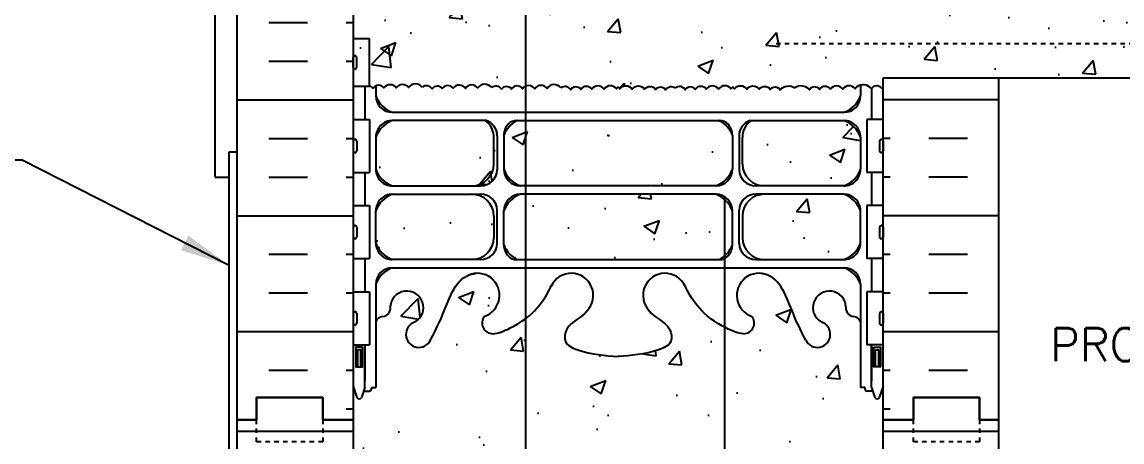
# Model space of a CAD drawing. Header units: inches. Extents: x 170.2 to 228.3, y 104.8 to 175.9.
# Drawn here: x 183.66 to 208.57, y 147.4 to 156.9 of the extents above; entities that cross this region are included whole.
import ezdxf
from ezdxf.enums import TextEntityAlignment as Align

# ---------------------------------------------------------------- set-up
doc = ezdxf.new("R2010")
doc.units = ezdxf.units.IN
doc.header["$LTSCALE"] = 0.5
doc.header["$MEASUREMENT"] = 0
doc.linetypes.add('DASHED2', pattern=[0.375, 0.25, -0.125])
doc.linetypes.add('HIDDEN2', pattern=[0.1875, 0.125, -0.0625])
for name, color, linetype in [('HATCH', 12, 'Continuous'), ('line25', 2, 'Continuous'), ('LINE3', 3, 'Continuous'), ('LINE50', 5, 'Continuous'), ('LINE9', 9, 'Continuous'), ('TEXT', 4, 'Continuous'), ('Web_Edge', 9, 'Continuous')]:
    doc.layers.add(name, color=color, linetype=linetype)
doc.styles.add('DIM', font='romans.shx', dxfattribs={"width": 0.7})
doc.styles.add('ROMANS', font='romans.shx', dxfattribs={"height": 0.75})
doc.dimstyles.new('ext_12', dxfattribs={"dimscale": 12, "dimtxt": 0.075, "dimasz": 0.09375, "dimexe": 0.09375, "dimexo": 0.0625, "dimgap": 0.0625, "dimtad": 1, "dimdec": 1, "dimzin": 2, "dimdsep": 46, "dimlunit": 4, "dimtxsty": 'DIM', "dimcen": 0.09, "dimdle": 0.09375, "dimclrt": 4, "dimadec": 0, "dimazin": 0, "dimtfac": 1, "dimtdec": 1, "dimtmove": 2, "dimatfit": 3, "dimfxl": 1, "dimfrac": 2, "dimtolj": 1, "dimtzin": 0, "dimarcsym": 0})
pattern_1 = [(49.99999999999999, (0, 0), (3.586300913003767, -0.3137606749129755), [0.375, -4.125]), (355, (0, 0), (-0.693756668065, 3.760960668500059), [0.3, -3.3]), (100.45144446, (0.298858405, -0.02614672), (2.89254423363556, 3.447199954843147), [0.3187009599999999, -3.505710559999999]), (46.18420000000001, (0, 1), (5.336206653357862, -0.8275964039653827), [0.5625, -6.1875]), (96.63563549, (0.444683725, 0.931033465), (4.673309728371142, 4.870593003872752), [0.47805171, -5.258568799999999]), (351.1841639899999, (0, 1), (4.673309725273866, 4.870593001349951), [0.45, -4.950000005]), (21, (0.5, 0.75), (2.984535260592308, -2.013094453326694), [0.375, -4.125]), (326.0000000000001, (0.5, 0.75), (1.216576659607909, 3.625750225234265), [0.3, -3.3]), (71.45144474, (0.74871127, 0.58224213), (4.201111883649856, 1.612655764031769), [0.31870095, -3.50571056]), (37.50000000000001, (0, 0), (0.06079927658645334, 1.664469269156557), [0, -3.26, 0, -3.35, 0, -3.3125]), (7.499999999999999, (0, 0), (1.315347687210743, 1.972058559411801), [0, -1.91, 0, -3.185, 0, -1.2625]), (327.5, (-1.115, 0), (2.669112180862045, -0.1127743586718988), [0, -1.25, 0, -3.9, 0, -5.175]), (317.5, (-1.615, 0), (2.915930846711931, 0.5005249116615886), [0, -1.625, 0, -2.59, 0, -3.675])]

msp = doc.modelspace()

# ---------------------------------------------------------------- hatches: boundary and pattern name
at = {"layer": 'HATCH'}
h = msp.add_hatch(dxfattribs=at)
h.set_pattern_fill('INSUL', color=256, scale=7, style=0)
h.set_pattern_definition([(0, (-2735.001316108651, -249.1087176681196), (0, 2.625), []), (0, (-2735.001316108651, -248.2337176681196), (0, 2.625), [0.875, -0.875]), (0, (-2735.001316108651, -247.3587176681196), (0, 2.625), [0.875, -0.875])])
h.paths.add_polyline_path([(188.5352656028339, 147.9007963945921), (188.9727656028339, 147.9007963945921), (188.9727656028339, 148.4007963945921), (190.4727656028339, 148.4007963945921), (190.4727656028339, 147.9007963945921), (191.1602656028339, 147.9007963945921), (191.1602656028339, 165.9007963945921), (190.4727656028339, 165.9007963945921), (190.4727656028339, 166.4007963945921), (188.9727656028339, 166.4007963945921), (188.9727656028339, 165.9007963945921), (188.5352656028339, 165.9007963945921)])
h = msp.add_hatch(dxfattribs=at)
h.set_pattern_fill('AR-CONC', color=256, scale=0.5)
h.set_pattern_definition(pattern_1)
h.paths.add_polyline_path([(191.4704034610577, 158.3665532352714, -0.3706303463293494), (191.6633645679653, 158.4095982024899, -0.3706303463293726), (191.856325674873, 158.3665532352714, -0.5205670500000085), (192.136063361188, 158.3647513569405, -0.5205670499999832), (192.4154842566593, 158.3732988002337, -0.5205670499999607), (192.7259521018087, 158.3827959650621, -0.4453429378610559), (192.9487682585511, 158.3435045557856, -0.5205670500000055), (193.1764445819821, 158.3504691403792, -0.520567049999995), (193.4248187342293, 158.3580668684527, -0.5205670499999956), (193.7045564205443, 158.3562649901218, -0.5205670500000137), (193.9839773160156, 158.364812433415, -0.5205670499999698), (194.294445161165, 158.3743095982434, -0.4453429378590632), (194.5172613179066, 158.3350181889662, -0.5205670500000007), (194.7449376413376, 158.3419827735598, -0.5205670499999984), (194.9933117935848, 158.3495805016333, -0.5205670499999997), (195.2730494798998, 158.3477786233024, -0.520567050000001), (195.5524703753711, 158.3563260665957, -0.5205670499999738), (195.8629382205204, 158.3658232314241, -0.4453429378590627), (196.085754377262, 158.3265318221468, -0.5205670499999995), (196.3134307006931, 158.3334964067405, -0.5205670500000004), (196.5618048529402, 158.3410941348139, -0.175549383242597), (196.6574140432307, 158.4073399823654, -0.1755493832425972), (196.7530232335213, 158.3410941348139, -0.5205670499999999), (197.0013973857684, 158.3334964067405, -0.5205670499999999), (197.2290737091995, 158.3265318221468, -0.4453429378590562), (197.451889865941, 158.3658232314241, -0.4453429378590674), (197.6747060226826, 158.3265318221468, -0.520567049999989), (197.9023823461137, 158.3334964067405, -0.5205670499999984), (198.1507564983608, 158.3410941348139, -0.175549383242612), (198.2463656886513, 158.4073399823654, -0.1755493832425819), (198.3419748789419, 158.3410941348139, -0.5205670499999984), (198.590349031189, 158.3334964067405, -0.5205670500000117), (198.8180253546201, 158.3265318221468, -0.4453429378590192), (199.0408415113616, 158.3658232314241, -0.4453429378590832), (199.2636576681032, 158.3265318221468, -0.5205670500000056), (199.4913339915342, 158.3334964067405, -0.5205670499999475), (199.7397081437814, 158.3410941348139, -0.1755493832426328), (199.8353173340719, 158.4073399823654, -0.1755493832425863), (199.9309265243625, 158.3410941348139, -0.5205670500000029), (200.1793006766096, 158.3334964067405, -0.5205670499999798), (200.4069770000407, 158.3265318221468, -0.4453429378590827), (200.6297931567822, 158.3658232314241, -0.4453429378590671), (200.8526093135238, 158.3265318221468, -0.5205670499999296), (201.0802856369548, 158.3334964067405, -0.5205670500000337), (201.328659789202, 158.3410941348139, -0.1755493832425942), (201.4242689794925, 158.4073399823654, -0.1755493832426096), (201.5198781697831, 158.3410941348139, -0.5205670500000122), (201.7682523220302, 158.3334964067405, -0.5205670499999325), (201.9959286454613, 158.3265318221468, -0.445342937859086), (202.2187448022028, 158.3658232314241, -0.4453429378590842), (202.4415609589444, 158.3265318221468, -0.5205670499999927), (202.6692372823754, 158.3334964067405, -0.5205670499999931), (202.9176114346226, 158.3410941348139, -0.3858602216317896), (203.1602656028331, 158.3912823318809), (214.8079032371719, 158.3912823318809), (214.8079032371718, 157.7575773709659), (213.8079032371718, 156.7575773709659), (215.8079032371718, 156.7575773709659), (214.8079032371718, 155.7575773709659), (214.8079032371718, 155.6412823318808), (203.1602656028339, 155.6412823318808), (203.1602656028339, 155.4401330573892, 0.08759841274213835), (203.1241211714452, 155.4017243104535, 0.5052827796740763), (202.900269222797, 155.4002963353685), (202.900269222797, 155.3903719185059, 0.3853855568078033), (202.5656108382084, 155.4340511351355, 0.07771387352648015), (202.5263086701021, 155.3906085030312, 0.5205670500000578), (202.2468877746308, 155.382061059738, 0.5205670499998866), (201.9671500883158, 155.3838629380689, 0.5205670500000841), (201.7187759360687, 155.3762652099954, 0.5205670499999523), (201.4910996126376, 155.3693006254018, 0.3787536852493071), (201.1602656028339, 155.408592034679, 0.3787536852492859), (200.8294315930303, 155.3693006254018, 0.5205670500000221), (200.6017552695992, 155.3762652099954, 0.5205670499999762), (200.3533811173521, 155.3838629380689, 0.5205670500000055), (200.0736434310371, 155.382061059738, 0.5205670499999941), (199.7942225355658, 155.3906085030312, 0.1047861602665608), (199.7156181993526, 155.3906085030312, 0.5205670500000084), (199.4361973038813, 155.382061059738, 0.5205670499999914), (199.1564596175663, 155.3838629380689, 0.5205670499999955), (198.9080854653192, 155.3762652099954, 0.5205670500000035), (198.6804091418881, 155.3693006254018, 0.445342937859075), (198.4575929851466, 155.408592034679, 0.4453429378590537), (198.234776828405, 155.3693006254018, 0.5205670500000111), (198.0071005049739, 155.3762652099954, 0.5205670499999965), (197.7587263527268, 155.3838629380689, 0.5205670499999935), (197.4789886664118, 155.382061059738, 0.5205670500000052), (197.1995677709405, 155.3906085030312, 0.1047861602665644), (197.1209634347274, 155.3906085030312, 0.5205670499999959), (196.8415425392561, 155.382061059738, 0.5205670500000019), (196.5618048529411, 155.3838629380689, 0.5205670499999988), (196.3134307006939, 155.3762652099954, 0.5205670499999977), (196.0857543772628, 155.3693006254018, 0.445342937859064), (195.8629382205213, 155.408592034679, 0.5205670499999756), (195.5524703753719, 155.3990948698506, 0.520567050000002), (195.2730494799006, 155.3905474265574, 0.5205670499999983), (194.9933117935856, 155.3923493048882, 0.5205670500000015), (194.7449376413385, 155.3847515768148, 0.5205670499999961), (194.5172613179074, 155.3777869922211, 0.4453429378590679), (194.2944451611658, 155.4170784014983, 0.5205670499999704), (193.9839773160165, 155.40758123667, 0.5205670500000069), (193.7045564205451, 155.3990337933767, 0.5205670499999986), (193.4248187342301, 155.4008356717076, 0.5205670500000015), (193.176444581983, 155.3932379436341, 0.5205670499999915), (192.948768258552, 155.3862733590404, 0.4453429378611247), (192.7259521018096, 155.4255647683171, 0.5205670499998694), (192.4154842566602, 155.4160676034887, 0.5205670499999931), (192.1360633611889, 155.4075201601954, 0.5205670500000057), (191.8563256748739, 155.4093220385263, 0.3562216992498785), (191.6702659650539, 155.4558287847795), (191.6702659650539, 155.2317606553091, 0.2256332553261667), (192.0452702106235, 154.8567718567973, -0.4128598382678639), (191.6702659650539, 155.230057614244), (191.6702659650539, 155.4558287847795, 0.1386369010357936), (191.6079515226267, 155.4017243104528, 0.1294410650578939), (191.5525394476222, 155.4457963945858), (191.1602656028339, 155.4457963945859), (191.1602656028339, 158.399667847445, -0.06266888024058595), (191.1906657747427, 158.3647513569405, -0.5205670499999767)])
h.paths.add_polyline_path([(191.2402692227978, 156.0957963945858), (191.240269222797, 155.8757963945857, -0.4142135623718846), (191.200269222797, 155.8357963945859, -0.4142135623731412), (191.160269222797, 155.8757963945858), (191.160269222797, 156.0957963945858, -0.4142135623734646), (191.200269222797, 156.1357963945858, -0.4142135623792546)], flags=16)
h.paths.add_polyline_path([(191.2402692227979, 157.705796394586, -0.4142135623736111), (191.2002692227979, 157.665796394586, -0.4142135623797463), (191.160269222797, 157.7057963945859), (191.160269222797, 157.9257963945859, -0.4142135623733119), (191.200269222797, 157.9657963945859, -0.4142135623716755), (191.240269222797, 157.9257963945861)], flags=16)
edge = h.paths.add_edge_path()
edge.add_line((222.3679902596401, 158.3912823318809), (215.8079032371718, 158.3912823318809))
edge.add_line((215.8079032371718, 158.3912823318809), (215.8079032371718, 158.1525437489843))
edge.add_line((215.8079032371718, 158.1525437489843), (214.8079032371718, 157.1525437489843))
edge.add_line((214.8079032371718, 157.1525437489843), (216.8079032371718, 157.1525437489843))
edge.add_spline(control_points=[(216.8079032371718, 157.1525437489843), (217.6120017425132, 157.3839765302762), (219.5355072644269, 157.9375930707991), (221.3259947047035, 156.9747071747813), (222.3679902596401, 156.41434422501)], knot_values=[0, 0, 0, 0, 2.427311484882582, 5.806436666106756, 5.806436666106756, 5.806436666106756, 5.806436666106756], degree=3, periodic=0)
edge.add_line((222.3679902596401, 156.41434422501), (222.3679902596401, 158.3912823318809))
edge = h.paths.add_edge_path()
edge.add_spline(control_points=[(222.3679902596401, 156.41434422501), (221.3259947047035, 156.9747071747813), (219.5355072644269, 157.937593070799), (217.6120017425132, 157.3839765302762), (216.8079032371718, 157.1525437489843)], knot_values=[0, 0, 0, 0, 3.379125181224174, 5.806436666106756, 5.806436666106756, 5.806436666106756, 5.806436666106756], degree=3, periodic=0)
edge.add_line((216.8079032371718, 157.1525437489843), (215.8079032371718, 156.1525437489844))
edge.add_line((215.8079032371718, 156.1525437489844), (215.8079032371718, 155.6412823318808))
edge.add_line((215.8079032371718, 155.6412823318808), (216.2057207799897, 155.6412823318808))
edge.add_line((216.2057207799897, 155.6412823318808), (218.6171149665767, 155.6412823318808))
edge.add_arc((218.7160865202905, 155.8912823318808), 0.2688779805869714, 111.5979298619637, 248.4020701380228, ccw=False)
edge.add_line((218.6171149665767, 156.1412823318808), (219.0505817933239, 156.2635706996248))
edge.add_arc((218.9535128742775, 156.5135706996248), 0.2681834727286975, 291.2199802111537, 428.7800197888654)
edge.add_line((219.0505817933239, 156.7635706996248), (218.7279649319354, 156.7635706996248))
edge.add_line((218.7279649319354, 156.7635706996248), (218.7279649319354, 156.8885706996248))
edge.add_line((218.7279649319354, 156.8885706996248), (219.0717001968929, 156.8885706996248))
edge.add_arc((218.9535128742775, 156.5135706996248), 0.3931834727287011, -69.73217043263071, 72.50691044596988, ccw=False)
edge.add_line((219.0897151643675, 156.1447317382863), (218.6581501560899, 156.0229799058941))
edge.add_arc((218.7160865202905, 155.8912823318808), 0.1438779805869616, 113.7456423116497, 240.3185331574021)
edge.add_line((218.6448413569615, 155.7662823318808), (219.1129185113319, 155.7662823318808))
edge.add_arc((219.1416953757221, 155.3044335243342), 0.4627444531880672, 46.71372288542051, 93.56537488609962, ccw=False)
edge.add_line((219.4589733450341, 155.6412823318808), (222.3679902596401, 155.6412823318808))
edge.add_line((222.3679902596401, 155.6412823318808), (222.3679902596401, 156.41434422501))
h = msp.add_hatch(dxfattribs=at)
h.set_pattern_fill('AR-CONC', color=256, scale=0.5)
h.set_pattern_definition(pattern_1)
h.paths.add_polyline_path([(194.4202624099391, 154.324721475739, 0.3451020395501903), (194.1687141755048, 154.6692718567974), (192.0452702106316, 154.6692718567974, 0.2256517540569458), (191.6702702106301, 154.2942718567979), (191.6702702106301, 153.5682071296803, 0.2256517540569653), (192.0452702106316, 153.1932071296808), (194.0454978373556, 153.1932071296808, 0.4038721349891644), (194.4202624099395, 153.5549212297865)])
h.paths.add_polyline_path([(199.7477523401461, 152.6275855402243, 0.2256517540562026), (199.3727523401463, 153.0025855402232), (194.9477788654666, 153.0025855402232, 0.2256517540561764), (194.5727788654669, 152.6275855402243), (194.5727788654668, 151.8594197927156, 0.1853008981733939), (194.8715524525616, 151.5265208131067), (199.4489787530514, 151.5265208131067, 0.1853008981733681), (199.7477523401462, 151.8594197927156)])
h.paths.add_polyline_path([(199.7477523401462, 154.3363728771884, 0.1853008981733934), (199.4489787530513, 154.6692718567974), (194.8715524525616, 154.6692718567974, 0.1853008981733678), (194.5727788654668, 154.3363728771884), (194.5727788654669, 153.5682071296797, 0.225651754056203), (194.9477788654667, 153.1932071296808), (199.3727523401463, 153.1932071296808, 0.225651754056169), (199.7477523401461, 153.5682071296797)])
h.paths.add_polyline_path([(202.6502609949827, 154.2942718567979, 0.2256517540569449), (202.2752609949812, 154.6692718567974), (200.1694348871875, 154.6692718567974, 0.246770237650477), (199.97526062267, 154.2834794073099), (199.9750829963721, 153.686162582599, 0.4100928209065699), (200.4750333682659, 153.1932071296808), (202.2752609949812, 153.1932071296808, 0.2256517540569678), (202.6502609949827, 153.5682071296804)])
h.paths.add_polyline_path([(202.6502609949827, 152.6275855402237, 0.2256517540569449), (202.2752609949812, 153.0025855402232), (200.4750333682659, 153.0025855402232, 0.4185210658904947), (199.9750872745198, 152.4952436502568), (199.9752308387581, 152.0124697811891, 0.4060053292417233), (200.4750333682659, 151.5265208131067), (202.2752609949813, 151.5265208131067, 0.2256517540569112), (202.6502609949827, 151.9015208131062)])
h.paths.add_polyline_path([(194.3454482092408, 152.509630087305, 0.4100928209065764), (193.8454978373471, 153.0025855402232), (192.0452702106316, 153.0025855402232, 0.2256517540569461), (191.6702702106301, 152.6275855402237), (191.6702702106301, 151.9015208131062, 0.2256517540569098), (192.0452702106315, 151.5265208131067), (193.845497837347, 151.5265208131067, 0.4060053292417299), (194.3453003668548, 152.0124697811891)])
h = msp.add_hatch(dxfattribs=at)
h.set_pattern_fill('AR-CONC', color=256, scale=0.5)
h.set_pattern_definition(pattern_1)
edge = h.paths.add_edge_path()
edge.add_arc((202.8142626059444, 146.26174227162), 0.5000000000000004, 293.5781784818606, 313.78911117036256, ccw=False)
edge.add_line((203.0142626059737, 145.8034847021372), (202.9242626059732, 145.8034847021441))
edge.add_line((202.9242626059732, 145.8034847021441), (202.9242626059704, 145.7617586422199))
edge.add_arc((203.0642626059544, 145.554635490437), 0.2500000000000208, 124.0557977381498, 179.9999999969125)
edge.add_line((202.8142626059544, 145.5546354904505), (202.8142626059508, 145.4871354904404))
edge.add_arc((202.8767626059508, 145.487135490437), 0.06250000000000357, 179.9999999968994, 270.000000000026)
edge.add_line((202.8767626059508, 145.424635490437), (202.9242626059486, 145.424635490437))
edge.add_line((202.9242626059486, 145.424635490437), (202.9242626059441, 145.354635490437))
edge.add_line((202.9242626059441, 145.354635490437), (202.8192626059586, 145.354635490437))
edge.add_arc((202.856798288028, 145.7041868397696), 0.3515609097278025, 218.4668593617078, 263.87092463030353, ccw=False)
edge.add_arc((202.4795718620463, 145.4358877188279), 0.1133920476497554, 25.94305594468963, 192.1844276949733)
edge.add_arc((201.994222287067, 145.4310826071153), 0.3749999999999987, 120.13247097905321, 357.07629268488097, ccw=False)
edge.add_arc((201.6742587355955, 146.024773564378), 0.29984379888323, 296.0574849721916, 512.4030314163971)
edge.add_spline(control_points=[(201.4085287383683, 146.1636759484553), (201.3225236810262, 145.9970617634041), (201.0695180006442, 145.5069238976452), (200.8751324253552, 144.8260402840327), (200.5494275275276, 144.6955243228931)], knot_values=[0, 0, 0, 0, 0.5792108788750416, 1.703895643152458, 1.703895643152458, 1.703895643152458, 1.703895643153065], degree=3, periodic=0)
edge.add_spline(control_points=[(200.5494275275275, 144.695524322893), (200.4997833466247, 144.6756309837731), (200.4455532120124, 144.6631466489365), (200.3887993646754, 144.6547395899671)], knot_values=[1.703895643152458, 1.703895643152458, 1.703895643152458, 1.703895643153065, 1.875320924960458, 1.875320924960458, 1.875320924960458, 1.875320924960458], degree=3, periodic=0)
edge.add_arc((200.347765602834, 145.1530529756886), 0.5000000000000043, 108.20633451001041, 274.70741699791296, ccw=False)
edge.add_arc((200.0014325047079, 145.7778018264596), 0.2420270174843601, 321.7672916529414, 450)
edge.add_spline(control_points=[(200.0014325047079, 146.019828843944), (199.8804579433075, 146.0218076309671), (199.0611386992857, 145.6703927248645), (198.8160488395914, 145.2231607453281), (198.6765848098753, 144.9431765184084)], knot_values=[0.038125052948749, 0.038125052948749, 0.038125052948749, 0.038125052948749, 0.3206625196127232, 1.237397781296024, 1.237397781296024, 1.237397781296024, 1.237397781296024], degree=3, periodic=0)
edge.add_arc((198.222765602834, 145.1530529756886), 0.4999999999999996, 135.8124932882493, 335.1810110613002, ccw=False)
edge.add_spline(control_points=[(197.864234299449, 145.501557358004), (197.9718626726497, 145.6645257848733), (198.3318459841033, 145.7551906861585), (198.4085132306891, 146.2507561811052), (197.8603538163329, 146.4866088695862), (197.4565602429393, 146.5150886975945), (197.160265602834, 146.5359865546828)], knot_values=[0.2294066276059699, 0.2294066276059699, 0.2294066276059699, 0.2294066276059699, 0.8444317149509691, 1.128849112252439, 1.464330773214601, 2.389004302115073, 2.389004302115073, 2.389004302115073, 2.389004302115073], degree=3, periodic=0)
edge.add_spline(control_points=[(197.160265602834, 146.5359865546828), (196.8639709627287, 146.5150886975945), (196.4601773893351, 146.4866088695862), (195.9120179749789, 146.2507561811052), (195.9886852215647, 145.7551906861585), (196.3486685330183, 145.6645257848733), (196.4562969062189, 145.501557358004)], knot_values=[0.2294066276059699, 0.2294066276059699, 0.2294066276059699, 0.2294066276059699, 1.154080156506442, 1.489561817468604, 1.773979214770074, 2.389004302115073, 2.389004302115073, 2.389004302115073, 2.389004302115073], degree=3, periodic=0)
edge.add_arc((196.097765602834, 145.1530529756886), 0.4999999999999994, -155.1810110613468, 44.187506711750814, ccw=False)
edge.add_spline(control_points=[(195.6439463957927, 144.9431765184084), (195.5044823660766, 145.2231607453281), (195.2593925063823, 145.6703927248645), (194.4400732623604, 146.0218076309671), (194.3190987009601, 146.019828843944)], knot_values=[0.03812505294874891, 0.03812505294874891, 0.03812505294874891, 0.03812505294874891, 0.9548603146320483, 1.237397781296023, 1.237397781296023, 1.237397781296023, 1.237397781296023], degree=3, periodic=0)
edge.add_arc((194.3190987009601, 145.7778018264596), 0.2420270174843635, 90, 218.2327083470586)
edge.add_arc((193.972765602834, 145.1530529756886), 0.5000000000000042, -94.70741699790972, 71.79366548998962, ccw=False)
edge.add_spline(control_points=[(193.9317318409925, 144.6547395899671), (193.8749779936556, 144.6631466489365), (193.8207478590432, 144.6756309837731), (193.7711036781405, 144.695524322893)], knot_values=[1.703895643152458, 1.703895643152458, 1.703895643152458, 1.703895643152458, 1.875320924959852, 1.875320924960458, 1.875320924960458, 1.875320924960458], degree=3, periodic=0)
edge.add_spline(control_points=[(193.7711036781403, 144.6955243228931), (193.4453987803128, 144.8260402840327), (193.2510132050238, 145.5069238976452), (192.9980075246418, 145.9970617634041), (192.9120024672997, 146.1636759484553)], knot_values=[0, 6.064038160502605e-13, 6.064038160502605e-13, 6.064038160502605e-13, 1.124684764278023, 1.703895643153065, 1.703895643153065, 1.703895643153065, 1.703895643153065], degree=3, periodic=0)
edge.add_arc((192.6462724700725, 146.024773564378), 0.2998437988832299, 26.96896167905935, 243.9425150278084)
edge.add_arc((192.3263089186009, 145.4310826071153), 0.3749999999999988, -177.07629268490268, 59.86752902094668, ccw=False)
edge.add_arc((191.8409593436216, 145.4358877188278), 0.1133920476497554, 347.815572305159, 514.0569440552332)
edge.add_arc((191.46373291764, 145.7041868397696), 0.3515609097278026, 276.1290753697016, 321.5331406383023, ccw=False)
edge.add_line((191.5012685997094, 145.354635490437), (191.3962685997239, 145.354635490437))
edge.add_line((191.3962685997239, 145.354635490437), (191.3962685997193, 145.424635490437))
edge.add_line((191.3962685997193, 145.424635490437), (191.4437685997172, 145.424635490437))
edge.add_arc((191.4437685997172, 145.487135490437), 0.06250000000000357, 269.9999999999739, 360.0000000030485)
edge.add_line((191.5062685997172, 145.4871354904403), (191.5062685997136, 145.5546354904503))
edge.add_arc((191.2562685997136, 145.554635490437), 0.2500000000000006, 3.035419610238974e-09, 55.94420226187003)
edge.add_line((191.3962685996975, 145.7617586422199), (191.3962685996948, 145.8034847021441))
edge.add_line((191.3962685996948, 145.8034847021441), (191.3062685996944, 145.8034847021372))
edge.add_arc((191.5062685997236, 146.26174227162), 0.5000000000000004, 226.2108888296098, 246.4218215181393, ccw=False)
edge.add_line((191.1602656028339, 145.9007963945922), (191.1602656028339, 147.900796394592))
edge.add_line((191.1602656028339, 147.900796394592), (191.1602656028339, 148.660185076585))
edge.add_line((191.1602656028339, 148.660185076585), (191.2452619828692, 148.3995295111427))
edge.add_arc((191.2952619828713, 148.4261961778046), 0.05666666666621055, 208.072486930567, 331.9275130644446)
edge.add_line((191.345261982871, 148.3995295111384), (191.3941750263492, 148.5495295111385))
edge.add_line((191.3941750263492, 148.5495295111385), (191.5202619828707, 148.5495295111384))
edge.add_arc((191.5202619828707, 148.5995295111384), 0.05000000000001137, 269.9999999999349, 360)
edge.add_line((191.5702619828708, 148.5995295111384), (191.5702619828708, 148.6295295111385))
edge.add_line((191.5702619828708, 148.6295295111385), (191.6702619828708, 148.6295295111384))
edge.add_line((191.6702619828708, 148.6295295111384), (191.6702645427953, 150.1188449980912))
edge.add_arc((191.8445469231669, 150.0425883696072), 0.1902351741811405, 94.3035500933762, 156.3683907885503, ccw=False)
edge.add_arc((191.8010948653541, 150.4303488224628), 0.2001991447122156, 278.3800434347118, 367.1071425580354)
edge.add_arc((192.3742676609972, 150.4359911816784), 0.3749999999999977, -59.86752902129308, 177.0762926849114, ccw=False)
edge.add_arc((192.6479186964216, 149.8310527365119), 0.2933208100657375, 106.926883051401, 334.2016147193932)
edge.add_spline(control_points=[(192.9120045254631, 149.7033978403384), (192.9980095828055, 149.8700120253896), (193.2510152631876, 150.3601498911488), (193.445400838477, 151.0410335047628), (193.7711057363062, 151.1715494659016)], knot_values=[0, 0, 0, 0, 0.5792108788750416, 1.703895643153065, 1.703895643156431, 1.703895643156431, 1.703895643156431], degree=3, periodic=0)
edge.add_spline(control_points=[(193.7711057363072, 151.171549465902), (193.820749917209, 151.1914428050211), (193.8749800518201, 151.2039271398573), (193.9317338991564, 151.2123341988266)], knot_values=[1.703895643153065, 1.703895643156431, 1.703895643156431, 1.703895643156431, 1.875320924960458, 1.875320924960458, 1.875320924960458, 1.875320924960458], degree=3, periodic=0)
edge.add_arc((193.9727676609978, 150.7140208131052), 0.499999999999988, -71.79366549002981, 94.70741699795889, ccw=False)
edge.add_arc((194.3191007591236, 150.0892719623341), 0.2420270174843521, 141.7672916529656, 270)
edge.add_spline(control_points=[(194.3191007591236, 149.8472449448498), (194.4400753205241, 149.8452661578266), (195.2593945645532, 150.1966810639325), (195.5044844242445, 150.643913043474), (195.6439484539612, 150.9238972703955)], knot_values=[0.038125052948749, 0.038125052948749, 0.038125052948749, 0.038125052948749, 0.3206625196127232, 1.237397781307177, 1.237397781307177, 1.237397781307177, 1.237397781307177], degree=3, periodic=0)
edge.add_arc((196.0977676609978, 150.7140208131052), 0.4999999999999957, -44.18750671203168, 155.1810110600586, ccw=False)
edge.add_spline(control_points=[(196.4562989643823, 150.3655164307897), (196.3486705911819, 150.2025480039205), (195.9886872797283, 150.1118831026353), (195.9120200331427, 149.6163176076886), (196.4601794474988, 149.3804649192076), (196.8639730208924, 149.3519850911993), (197.1602676609978, 149.331087234111)], knot_values=[0.2294066276059699, 0.2294066276059699, 0.2294066276059699, 0.2294066276059699, 0.8444317149509691, 1.128849112252439, 1.464330773214601, 2.389004302115073, 2.389004302115073, 2.389004302115073, 2.389004302115073], degree=3, periodic=0)
edge.add_spline(control_points=[(197.1602676609978, 149.331087234111), (197.4565623011031, 149.3519850911993), (197.8603558744967, 149.3804649192076), (198.4085152888529, 149.6163176076886), (198.3318480422668, 150.1118831026353), (197.9718647308132, 150.2025480039205), (197.8642363576128, 150.3655164307897)], knot_values=[0.2294066276059699, 0.2294066276059699, 0.2294066276059699, 0.2294066276059699, 1.154080156506442, 1.489561817468604, 1.773979214770074, 2.389004302115073, 2.389004302115073, 2.389004302115073, 2.389004302115073], degree=3, periodic=0)
edge.add_arc((198.2227676609978, 150.7140208131052), 0.4999999999999957, 24.818988938223185, 224.1875067117115, ccw=False)
edge.add_spline(control_points=[(198.67658686804, 150.923897270383), (198.8160508977561, 150.6439130434638), (199.0611407574511, 150.1966810639285), (199.880460001471, 149.8452661578266), (200.0014345628715, 149.8472449448498)], knot_values=[0.03812505294874891, 0.03812505294874891, 0.03812505294874891, 0.03812505294874891, 0.9548603146295774, 1.237397781293552, 1.237397781293552, 1.237397781293552, 1.237397781293552], degree=3, periodic=0)
edge.add_arc((200.0014345628715, 150.0892719623341), 0.242027017484352, 270, 398.2327083470922)
edge.add_arc((200.3477676609978, 150.7140208131052), 0.4999999999999881, 85.29258300203782, 251.7936654899577, ccw=False)
edge.add_spline(control_points=[(200.3888014228392, 151.2123341988266), (200.4455552701761, 151.2039271398572), (200.499785404789, 151.1914428050205), (200.5494295856921, 151.1715494659003)], knot_values=[1.7038956431508, 1.7038956431508, 1.7038956431508, 1.7038956431508, 1.875320924958193, 1.875320924960459, 1.875320924960459, 1.875320924960459], degree=3, periodic=0)
edge.add_spline(control_points=[(200.5494295856927, 151.1715494659), (200.875134483519, 151.0410335047597), (201.0695200588078, 150.3601498911481), (201.3225257391896, 149.8700120253896), (201.408530796532, 149.7033978403384)], knot_values=[0, 2.265077014840244e-12, 2.265077014840244e-12, 2.265077014840244e-12, 1.124684764278023, 1.703895643153065, 1.703895643153065, 1.703895643153065, 1.703895643153065], degree=3, periodic=0)
edge.add_arc((201.6726166255726, 149.8310527365117), 0.2933208100659985, 205.7983852718274, 433.0731169484992)
edge.add_arc((201.9462676609974, 150.4359911816784), 0.375000000000053, 2.9237073163359923, 239.86752902131678, ccw=False)
edge.add_arc((202.5194404566396, 150.4303488224664), 0.2001991447122075, 172.892857440653, 261.621201104914)
edge.add_arc((202.4759842824452, 150.0425883696072), 0.1902351741811408, 23.629685683519483, 85.69390720177682, ccw=False)
edge.add_line((202.6502692227981, 150.1188391470584), (202.650269222797, 148.6295295111384))
edge.add_line((202.650269222797, 148.6295295111384), (202.750269222797, 148.6295295111385))
edge.add_line((202.750269222797, 148.6295295111385), (202.7502692227971, 148.5995295111383))
edge.add_arc((202.8002692227971, 148.5995295111384), 0.05000000000001136, 180.0000000000977, 270.0000000000651)
edge.add_line((202.8002692227972, 148.5495295111384), (202.9263561793187, 148.5495295111385))
edge.add_line((202.9263561793187, 148.5495295111385), (202.9752692227968, 148.3995295111384))
edge.add_arc((203.0252692227966, 148.4261961778046), 0.05666666666621054, 208.0724869355554, 331.927513069433)
edge.add_line((203.0752692227986, 148.3995295111427), (203.1602656028338, 148.660185076585))
edge.add_line((203.1602656028338, 148.660185076585), (203.1602656028339, 147.900796394592))
edge.add_line((203.1602656028339, 147.900796394592), (203.1602656028339, 145.900796394592))
h = msp.add_hatch(dxfattribs=at)
h.set_pattern_fill('INSUL', color=256, scale=7, style=0)
h.set_pattern_definition([(0, (-2735.001316108651, -267.1087176681195), (0, 2.625), []), (0, (-2735.001316108651, -266.2337176681195), (0, 2.625), [0.875, -0.875]), (0, (-2735.001316108651, -265.3587176681195), (0, 2.625), [0.875, -0.875])])
h.paths.add_polyline_path([(188.5352656028339, 129.9007963945921), (188.9727656028339, 129.9007963945921), (188.9727656028339, 130.4007963945921), (190.4727656028339, 130.4007963945921), (190.4727656028339, 129.9007963945921), (191.1602656028339, 129.9007963945921), (191.1602656028339, 147.9007963945921), (190.4727656028339, 147.9007963945921), (190.4727656028339, 148.4007963945921), (188.9727656028339, 148.4007963945921), (188.9727656028339, 147.9007963945921), (188.5352656028339, 147.9007963945921)])
h = msp.add_hatch(dxfattribs=at)
h.set_pattern_fill('INSUL', color=256, scale=7, style=0)
h.set_pattern_definition([(180, (3129.321847314317, -267.1087176681195), (0, 2.625), []), (180, (3129.321847314317, -266.2337176681195), (0, 2.625), [0.875, -0.875]), (180, (3129.321847314317, -265.3587176681195), (0, 2.625), [0.875, -0.875])])
h.paths.add_polyline_path([(203.160265602834, 141.6412823318808), (205.7852656028339, 141.6412823318807), (205.7852656028339, 147.9007963945921), (205.3477656028339, 147.9007963945921), (205.3477656028335, 148.4007963945922), (203.8477656028339, 148.4007963945921), (203.8477656028339, 147.9007963945921), (203.1602656028339, 147.9007963945922)])
h.paths.add_polyline_path([(205.7852656028339, 141.1412823318809), (203.160265602834, 141.1412823318808), (203.1602656028339, 129.9007963945921), (203.8477656028339, 129.9007963945922), (203.8477656028339, 130.4007963945922), (205.3477656028335, 130.4007963945921), (205.3477656028339, 129.9007963945921), (205.7852656028339, 129.9007963945921)])

# ---------------------------------------------------------------- linework, layer by layer
for p, q in [((198.496401366234, 155.4810319615227), (198.496401366234, 155.4810319615227)), ((205.7852656028337, 155.1412823318809), (203.1602656028337, 155.1412823318809)), ((203.3218473143183, 154.2662823318808), (203.1602656028339, 154.2662823318808)), ((205.0718473143183, 154.2662823318809), (204.1968473143183, 154.2662823318809)), ((203.3218473143183, 153.3912823318808), (203.1602656028339, 153.3912823318808)), ((205.0718473143183, 153.3912823318809), (204.1968473143183, 153.3912823318809)), ((205.7852656028337, 152.5162823318809), (203.1602656028337, 152.5162823318809)), ((203.3218473143181, 151.6412823318808), (203.1602656028337, 151.6412823318808)), ((205.0718473143181, 151.6412823318809), (204.1968473143181, 151.6412823318809)), ((203.3218473143181, 150.7662823318808), (203.1602656028337, 150.7662823318808)), ((205.0718473143181, 150.7662823318809), (204.1968473143181, 150.7662823318809)), ((205.7852656028337, 149.8912823318809), (203.1602656028337, 149.8912823318809)), ((203.3218473143181, 149.0162823318808), (203.1602656028337, 149.0162823318808)), ((205.0718473143181, 149.0162823318809), (204.1968473143181, 149.0162823318809)), ((203.3218473143181, 148.1412823318809), (203.1602656028337, 148.1412823318809)), ((203.3218473143181, 148.1412823318808), (203.1602656028337, 148.1412823318808))]:
    msp.add_line(p, q, dxfattribs=at)
for points in [[(192.7259521018096, 155.425564768317, 0.520567049999949), (192.4154842566602, 155.4160676034887, 0.52056705), (192.1360633611889, 155.4075201601954, 0.52056705), (191.8563256748739, 155.4093220385263, 0.52056705), (191.6079515226267, 155.4017243104528, 0.1824035800979768), (191.5252181970753, 155.4545800832762, 0.1824035800979768)], [(194.2944451611658, 155.4170784014983, 0.5205670499999772), (193.9839773160165, 155.40758123667, 0.52056705), (193.7045564205451, 155.3990337933767, 0.52056705), (193.4248187342301, 155.4008356717076, 0.52056705), (193.176444581983, 155.3932379436341, 0.52056705), (192.948768258552, 155.3862733590404, 0.4453429378590608), (192.7259521018104, 155.4255647683177, 0.4453429378590608)], [(195.8629382205213, 155.408592034679, 0.5205670499999772), (195.5524703753719, 155.3990948698506, 0.52056705), (195.2730494799006, 155.3905474265574, 0.52056705), (194.9933117935856, 155.3923493048882, 0.52056705), (194.7449376413385, 155.3847515768148, 0.52056705), (194.5172613179074, 155.3777869922211, 0.4453429378590608), (194.2944451611658, 155.4170784014983, 0.4453429378590608)], [(203.1602656028339, 155.4401330573892, 0.08759841274214382), (203.1241211714452, 155.4017243104534, 0.52056705), (202.8964448480141, 155.3947597258598, 0.378753685249291), (202.5656108382105, 155.434051135137)], [(197.1602656028339, 155.4340511351358, 0.07771387352702917), (197.1209634347274, 155.3906085030312, 0.52056705), (196.8415425392561, 155.382061059738, 0.52056705), (196.5618048529411, 155.3838629380689, 0.52056705), (196.3134307006939, 155.3762652099954, 0.52056705), (196.0857543772628, 155.3693006254018, 0.4453429378590608), (195.8629382205213, 155.408592034679)], [(197.1602656028339, 155.4340511351358, -0.07771387352702917), (197.1995677709405, 155.3906085030312, -0.52056705), (197.4789886664118, 155.382061059738, -0.52056705), (197.7587263527268, 155.3838629380689, -0.52056705), (198.0071005049739, 155.3762652099954, -0.52056705), (198.234776828405, 155.3693006254018, -0.4453429378590608), (198.4575929851466, 155.408592034679)], [(199.7549203674592, 155.4340511351358, 0.07771387352702917), (199.7156181993526, 155.3906085030312, 0.52056705), (199.4361973038813, 155.382061059738, 0.52056705), (199.1564596175663, 155.3838629380689, 0.52056705), (198.9080854653192, 155.3762652099954, 0.52056705), (198.6804091418881, 155.3693006254018, 0.4453429378590608), (198.4575929851466, 155.408592034679)], [(199.7549203674592, 155.4340511351358, -0.07771387352702917), (199.7942225355658, 155.3906085030312, -0.52056705), (200.0736434310371, 155.382061059738, -0.52056705), (200.3533811173521, 155.3838629380689, -0.52056705), (200.6017552695992, 155.3762652099954, -0.52056705), (200.8294315930303, 155.3693006254018, -0.378753685249291), (201.1602656028339, 155.408592034679)], [(202.5656108382087, 155.4340511351358, 0.07771387352702917), (202.5263086701021, 155.3906085030312, 0.52056705), (202.2468877746308, 155.382061059738, 0.52056705), (201.9671500883158, 155.3838629380689, 0.52056705), (201.7187759360687, 155.3762652099954, 0.52056705), (201.4910996126376, 155.3693006254018, 0.378753685249291), (201.1602656028339, 155.408592034679)]]:
    msp.add_lwpolyline(points, format="xyb", dxfattribs=at)
at = {"layer": 'line25'}
for p, q in [((191.1602656028339, 165.9007963945921), (191.1602656028339, 147.9007963945921)), ((191.1602656028339, 156.5257963945859), (191.5252181970758, 156.5257963945859)), ((191.5252181970758, 155.4457963945859), (191.5252181970758, 156.5257963945859)), ((191.1602656028339, 156.0407963945859), (191.1602692227975, 156.0407963945859)), ((191.160269222797, 155.8757963945859), (191.160269222797, 156.0957963945858)), ((191.200269222797, 156.1357963945858), (191.2002692227979, 156.1357963945858)), ((191.2402692227969, 155.8757963945858), (191.2402692227978, 156.0957963945858)), ((191.1602656028339, 155.9307963945859), (191.1602692227975, 155.9307963945859)), ((191.200269222797, 155.8357963945859), (191.200269222797, 155.8357963945858)), ((203.1602656028339, 147.9007963945921), (203.1602656028339, 155.6412823318808)), ((203.1602656028339, 155.6412823318808), (214.8079032371718, 155.6412823318808)), ((191.1602656028339, 155.4457963945859), (191.5252181970758, 155.4457963945858)), ((191.1602656028339, 154.6957963945859), (191.5252181970758, 154.695796394586)), ((191.5252181970758, 154.6957963945859), (191.5252181970758, 153.4957963945859)), ((203.1602573750719, 154.6957963945859), (202.79530478083, 154.695796394586)), ((202.79530478083, 154.6957963945859), (202.79530478083, 153.4957963945859)), ((191.200269222797, 154.2457963945858), (191.200269222797, 154.2457963945859)), ((203.1202537551089, 154.2457963945858), (203.1202537551089, 154.2457963945859)), ((191.1602656028339, 154.1507963945858), (191.1602692227975, 154.1507963945858)), ((191.1602656028339, 154.0407963945858), (191.1602692227975, 154.0407963945858)), ((191.160269222797, 154.2057963945858), (191.160269222797, 153.9857963945859)), ((191.2402692227969, 154.2057963945858), (191.2402692227978, 153.9857963945859)), ((203.0802537551089, 154.2057963945858), (203.080253755108, 153.9857963945859)), ((203.1602537551088, 154.2057963945858), (203.1602537551088, 153.9857963945859)), ((203.1602573750719, 154.1507963945858), (203.1602537551084, 154.1507963945858)), ((203.1602573750719, 154.0407963945858), (203.1602537551084, 154.0407963945858)), ((191.200269222797, 153.9457963945859), (191.2002692227979, 153.9457963945858)), ((203.1202537551089, 153.9457963945859), (203.120253755108, 153.9457963945858)), ((191.1602656028339, 153.4957963945859), (191.5252181970758, 153.4957963945859)), ((203.1602573750719, 153.4957963945859), (202.79530478083, 153.4957963945859)), ((191.1602656028339, 152.7457963945859), (191.5252181970758, 152.7457963945859)), ((191.5252181970758, 152.7457963945859), (191.5252181970758, 151.5457963945858)), ((203.1602573750719, 152.7457963945859), (202.79530478083, 152.7457963945859)), ((202.79530478083, 152.7457963945859), (202.79530478083, 151.5457963945858)), ((191.160269222797, 152.2557963945857), (191.160269222797, 152.0357963945859)), ((191.2402692227969, 152.2557963945858), (191.2402692227978, 152.0357963945859)), ((203.0802537551089, 152.2557963945858), (203.080253755108, 152.0357963945859)), ((203.1602537551088, 152.2557963945857), (203.1602537551088, 152.0357963945859)), ((191.1602656028339, 152.2007963945857), (191.1602692227975, 152.2007963945857)), ((191.1602656028339, 152.0907963945857), (191.1602692227975, 152.0907963945857)), ((191.200269222797, 151.9957963945859), (191.2002692227979, 151.9957963945858)), ((203.1202537551089, 151.9957963945859), (203.120253755108, 151.9957963945858)), ((203.1602573750719, 152.2007963945857), (203.1602537551084, 152.2007963945857)), ((203.1602573750719, 152.0907963945857), (203.1602537551084, 152.0907963945857)), ((191.1602656028339, 151.5457963945859), (191.5252181970758, 151.5457963945859)), ((203.1602573750719, 151.5457963945859), (202.79530478083, 151.5457963945859)), ((191.1602656028339, 150.7957963945859), (191.5252181970758, 150.7957963945859)), ((191.5252181970758, 150.7957963945859), (191.5252181970758, 149.5957963945858)), ((203.1602573750719, 150.7957963945859), (202.79530478083, 150.7957963945859)), ((202.79530478083, 150.7957963945859), (202.79530478083, 149.5957963945858)), ((191.1602656028339, 150.2507963945857), (191.1602692227975, 150.2507963945857)), ((191.160269222797, 150.3057963945857), (191.160269222797, 150.0857963945859)), ((191.200269222797, 150.3457963945858), (191.200269222797, 150.3457963945858)), ((191.2402692227969, 150.3057963945858), (191.2402692227978, 150.0857963945859)), ((203.0802537551089, 150.3057963945858), (203.080253755108, 150.0857963945859)), ((203.1202537551089, 150.3457963945858), (203.1202537551089, 150.3457963945858)), ((203.1602537551088, 150.3057963945857), (203.1602537551088, 150.0857963945859)), ((203.1602573750719, 150.2507963945857), (203.1602537551084, 150.2507963945857)), ((191.1602656028339, 150.1407963945857), (191.1602692227975, 150.1407963945857)), ((191.200269222797, 150.0457963945859), (191.2002692227979, 150.0457963945858)), ((203.1202537551089, 150.0457963945859), (203.120253755108, 150.0457963945858)), ((203.1602573750719, 150.1407963945857), (203.1602537551084, 150.1407963945857)), ((191.1602656028339, 149.5957963945859), (191.5252181970758, 149.5957963945859)), ((203.1602573750719, 149.5957963945859), (202.79530478083, 149.5957963945859)), ((191.1602656028339, 147.9007963945921), (191.1602656028339, 129.9007963945921)), ((203.1602656028339, 129.9007963945921), (203.1602656028339, 147.9007963945921))]:
    msp.add_line(p, q, dxfattribs=at)
for centre, start, end in [((191.200269222797, 156.0957963945858), 89.99999999992184, 180), ((191.2002692227979, 156.0957963945858), 359.999999999899, 90), ((191.200269222797, 155.8757963945858), 179.9999999999121, 270.0000000000521), ((191.200269222797, 155.8757963945858), 270, 0), ((191.200269222797, 154.2057963945858), 89.99999999994789, 180.0000000000879), ((191.200269222797, 154.2057963945858), 0, 90), ((203.1202537551089, 154.2057963945858), 90, 180), ((203.1202537551089, 154.2057963945858), 359.9999999999121, 90.00000000005213), ((191.200269222797, 153.9857963945859), 180, 270.0000000000782), ((191.2002692227979, 153.9857963945859), 270, 1.009635278083779e-10), ((203.120253755108, 153.9857963945859), 179.999999999899, 270), ((203.1202537551089, 153.9857963945859), 269.9999999999218, 0), ((191.200269222797, 152.2557963945858), 89.99999999994789, 180.0000000000879), ((191.200269222797, 152.2557963945858), 0, 90), ((203.1202537551089, 152.2557963945858), 90, 180), ((203.1202537551089, 152.2557963945858), 359.9999999999121, 90.00000000005213), ((191.200269222797, 152.0357963945859), 180, 270.0000000000782), ((191.2002692227979, 152.0357963945858), 270, 1.009635278083779e-10), ((203.120253755108, 152.0357963945858), 179.999999999899, 270), ((203.1202537551089, 152.0357963945859), 269.9999999999218, 0), ((191.200269222797, 150.3057963945858), 89.99999999994789, 180.0000000000879), ((191.200269222797, 150.3057963945858), 0, 90), ((203.1202537551089, 150.3057963945858), 90, 180), ((203.1202537551089, 150.3057963945858), 359.9999999999121, 90.00000000005213), ((191.200269222797, 150.0857963945859), 180, 270.0000000000782), ((191.2002692227979, 150.0857963945858), 270, 1.009635278083779e-10), ((203.120253755108, 150.0857963945858), 179.999999999899, 270), ((203.1202537551089, 150.0857963945859), 269.9999999999218, 0)]:
    msp.add_arc(centre, 0.04, start, end, dxfattribs=at)
at = {"layer": 'LINE3'}
for p, q in [((195.0598399304895, 174.6507963945922), (195.0598399304895, 131.5096308841402)), ((199.5692100339055, 152.9450562238362), (199.5692100339055, 129.9007963945922))]:
    msp.add_line(p, q, dxfattribs=at)
at = {"layer": 'LINE50'}
for p, q in [((188.5352656028339, 147.9007963945921), (188.5352656028339, 165.9007963945921)), ((205.7852656028339, 147.9007963945921), (205.7852656028339, 155.6412823318808)), ((188.5352656028339, 129.9007963945921), (188.5352656028339, 147.9007963945921)), ((205.7852656028339, 141.6412823318808), (205.7852656028339, 147.9007963945921))]:
    msp.add_line(p, q, dxfattribs=at)
for points in [[(188.5352656028339, 147.9007963945921), (188.9727656028339, 147.9007963945921), (188.9727656028339, 148.4007963945921), (190.4727656028339, 148.4007963945921), (190.4727656028339, 147.9007963945921), (191.1602656028339, 147.9007963945921)], [(191.1602656028339, 147.9007963945921), (190.4727656028339, 147.9007963945921), (190.4727656028339, 148.4007963945921), (188.9727656028339, 148.4007963945921), (188.9727656028339, 147.9007963945921), (188.5352656028339, 147.9007963945921)], [(205.7852656028339, 147.9007963945921), (205.3477656028339, 147.9007963945921), (205.3477656028339, 148.4007963945921), (203.8477656028339, 148.4007963945921), (203.8477656028339, 147.9007963945921), (203.1602656028339, 147.9007963945921)], [(203.1602656028339, 147.9007963945921), (203.8477656028339, 147.9007963945921), (203.8477656028339, 148.4007963945921), (205.3477656028339, 148.4007963945921), (205.3477656028339, 147.9007963945921), (205.7852656028339, 147.9007963945921)]]:
    msp.add_lwpolyline(points, dxfattribs=at)
at = {"layer": 'LINE9'}
for p, q in [((188.0352656028339, 153.3912823318809), (188.0352656028339, 174.9007963945922)), ((188.3477656028339, 153.9659916438265), (188.5352656028339, 153.9659916438265)), ((188.3477656028339, 153.9659916438265), (188.3477656028339, 153.9659916438265)), ((188.0352656028339, 153.3912823318809), (188.3477656028339, 153.3912823318809))]:
    msp.add_line(p, q, dxfattribs=at)
at = {"layer": 'LINE9', "linetype": 'HIDDEN2'}
msp.add_line((200.7372787157519, 156.41434422501), (215.464670091216, 156.41434422501), dxfattribs=at)
at = {"layer": 'LINE9', "color": 9}
msp.add_line((188.3477656028339, 141.3912823318809), (188.3477656028339, 153.9659916438265), dxfattribs=at)
at = {"layer": 'LINE9', "linetype": 'DASHED2', "ltscale": 0.15}
for points in [[(190.4727656028339, 147.9007963945921), (190.4727656028339, 147.9007963945921), (190.4727656028339, 147.4007963945921), (188.9727656028339, 147.4007963945921), (188.9727656028339, 147.9007963945921), (188.9727656028339, 147.9007963945921)], [(205.3477656028339, 147.9007963945921), (205.3477656028339, 147.9007963945921), (205.3477656028339, 147.4007963945921), (203.8477656028339, 147.4007963945921), (203.8477656028339, 147.9007963945921), (203.8477656028339, 147.9007963945921)]]:
    msp.add_lwpolyline(points, dxfattribs=at)
at = {"layer": 'Web_Edge'}
for p, q in [((202.6502692227993, 155.4719022706008), (202.6502692227993, 155.2317718567992)), ((191.6702659650539, 155.4558287847795), (191.6702659650539, 155.231760655309)), ((192.0452702106227, 154.8567718567975), (202.2752609949895, 154.8567718567973)), ((194.1687141755048, 154.6692718567974), (192.0452702106317, 154.6692718567974)), ((194.8715524525616, 154.6692718567974), (199.4828044916274, 154.6692718567974)), ((200.1518170301081, 154.6692718567974), (202.2752609949812, 154.6692718567974)), ((191.6702702106301, 154.2942718567978), (191.6702702106301, 153.5682071296802)), ((194.3454482092408, 153.6861625825964), (194.345270582943, 154.2834794073142)), ((194.4202624099391, 154.3247214757393), (194.4202624099395, 153.5549212297836)), ((194.5727788654668, 154.3378093336118), (194.5727788654669, 153.5682071296801)), ((199.7477523401462, 154.3378093336118), (199.7477523401461, 153.5682071296801)), ((199.9002687956739, 154.3247214757393), (199.9002687956734, 153.5549212297836)), ((199.9750829963721, 153.6861625825964), (199.97526062267, 154.2834794073142)), ((202.6502609949827, 154.2942718567978), (202.6502609949827, 153.5682071296802)), ((192.0452702106315, 153.1932071296808), (194.0454978373556, 153.1932071296808)), ((192.0452702106315, 153.0025855402232), (194.0454978373556, 153.0025855402232)), ((199.3727523401463, 153.1932071296808), (194.9477788654667, 153.1932071296808)), ((199.3727523401463, 153.0025855402232), (194.9477788654667, 153.0025855402232)), ((202.2752609949814, 153.1932071296808), (200.2750333682573, 153.1932071296808)), ((202.2752609949814, 153.0025855402232), (200.2750333682573, 153.0025855402232)), ((191.6702702106301, 151.9015208131062), (191.6702702106301, 152.6275855402238)), ((194.3454482092408, 152.5096300873077), (194.3453003668548, 152.0124697811881)), ((194.4202624099391, 151.8882349132001), (194.4202624099395, 152.6408714401205)), ((194.5727788654668, 151.8579833362922), (194.5727788654669, 152.627585540224)), ((199.7477523401462, 151.8579833362922), (199.7477523401461, 152.627585540224)), ((199.9002687956739, 151.8882349132001), (199.9002687956734, 152.6408714401205)), ((199.9750829963721, 152.5096300873077), (199.9752308387581, 152.0124697811881)), ((202.6502609949827, 151.9015208131062), (202.6502609949827, 152.6275855402238)), ((194.0454978373556, 151.5265208131067), (192.0452702106316, 151.5265208131067)), ((194.8715524525616, 151.5265208131067), (199.4828044916274, 151.5265208131067)), ((200.2750333682573, 151.5265208131067), (202.2752609949813, 151.5265208131067)), ((192.0452702106226, 151.3390208131065), (202.2752609949894, 151.3390208131068)), ((191.6702660407696, 150.9640322275662), (191.6702619828708, 148.6295295111385)), ((202.6502692227995, 150.9640208131042), (202.650269222797, 148.6295295111385)), ((191.4202619828708, 148.6295295111391), (191.4202619828707, 149.5957963945859)), ((202.900269222797, 148.6295295111391), (202.900269222797, 149.5957963945859)), ((191.1602656028339, 148.6601850765852), (191.2452619828707, 148.3995295111385)), ((191.4202619828708, 148.6295295111385), (191.345261982871, 148.3995295111385)), ((191.394175026349, 148.5495295111386), (191.5202619828707, 148.5495295111385)), ((191.5702619828709, 148.6295295111386), (191.6702619828708, 148.6295295111385)), ((191.5702619828709, 148.6295295111386), (191.5702619828709, 148.5995295111386)), ((191.5702619828709, 148.5995295111386), (191.5702619828709, 148.5995295111385)), ((202.7502692227969, 148.6295295111386), (202.650269222797, 148.6295295111385)), ((202.7502692227969, 148.6295295111386), (202.7502692227971, 148.5995295111385)), ((202.7502692227969, 148.5995295111386), (202.7502692227969, 148.5995295111385)), ((202.9263561793188, 148.5495295111386), (202.8002692227971, 148.5495295111385)), ((202.900269222797, 148.6295295111385), (202.9752692227968, 148.3995295111385)), ((203.1602656028339, 148.6601850765851), (203.0752692227972, 148.3995295111385))]:
    msp.add_line(p, q, dxfattribs=at)
for points in [[(191.4202619828708, 155.4457963945859), (191.4202619828708, 154.6957963945859)], [(202.900269222797, 155.4002963353684), (202.900269222797, 154.6957963945859)], [(191.4202619828708, 153.4957963945859), (191.4202619828708, 152.7457963945859)], [(202.900269222797, 153.4957963945859), (202.900269222797, 152.7457963945859)], [(191.4202619828708, 151.5457963945859), (191.4202619828708, 150.7957963945859)], [(202.900269222797, 151.5457963945859), (202.900269222797, 150.7957963945859)], [(191.4202619828708, 149.5957963945859), (191.4202619828708, 148.7795295111385)], [(202.900269222797, 149.5957963945859), (202.900269222797, 148.7795295111385)]]:
    msp.add_lwpolyline(points, dxfattribs=at)
for points in [[(191.3702619828711, 149.5395295111386), (191.220261982871, 149.5395295111386), (191.220261982871, 149.0995295111386), (191.3702619828711, 149.0995295111386)], [(202.9502692227967, 149.5395295111386), (203.1002692227968, 149.5395295111386), (203.1002692227968, 149.0995295111386), (202.9502692227967, 149.0995295111386)], [(191.3302619828711, 149.4795295111386), (191.260261982871, 149.4795295111386), (191.260261982871, 149.0995295111386), (191.3302619828711, 149.0995295111386)], [(202.9902692227967, 149.4795295111386), (203.0602692227969, 149.4795295111386), (203.0602692227969, 149.0995295111386), (202.9902692227967, 149.0995295111386)]]:
    msp.add_lwpolyline(points, close=True, dxfattribs=at)
for centre, radius, start, end in [((192.2521004537097, 155.438614865809), 0.6175111631306078, 199.5702503217195, 250.4310067811409), ((192.0452760261763, 155.2317859003772), 0.3750140436250164, 180.0021456205949, 269.9991114822438), ((202.0684307519032, 155.438614865809), 0.6175111631306078, 289.5689932188626, 340.4297496782804), ((202.2752551794366, 155.2317859003772), 0.3750140436250164, 270.0008885177562, 359.9978543794051), ((192.2520785594581, 154.0874635079684), 0.6174711717250514, 109.5681561993793, 160.4318438006121), ((192.0452702106297, 154.2942718567967), 0.375, 90, 180.0000000000114), ((193.8811422208885, 154.2916390957688), 0.4642000829158562, 358.9928054583071, 54.44058623342513), ((194.0746141868614, 154.3364716859819), 0.3458478878892994, 358.0529965146001, 74.21163159669369), ((195.1558770207009, 154.1135706503096), 0.6242149396959077, 117.0965594592333, 159.0881071481186), ((194.9489379311992, 154.3374719336318), 0.3761592170496542, 138.3704075169196, 179.948607911319), ((194.8546395832738, 154.4198446031693), 0.25, 86.12089310279778, 138.3704075169196), ((199.4658916223391, 154.4198446031693), 0.25, 41.62959248308158, 93.87910689720223), ((199.1646541849121, 154.1135706503096), 0.6242149396959077, 20.91189285188148, 62.90344054076665), ((199.3715932744138, 154.3374719336318), 0.3761592170496542, 0.05139208868103603, 41.62959248308158), ((200.2459170187515, 154.3364716859819), 0.3458478878892994, 105.7883684033063, 181.9470034853998), ((200.4393889847244, 154.2916390957688), 0.4642000829158562, 125.5594137665749, 181.0071945416928), ((202.0684526461548, 154.0874635079684), 0.6174711717250514, 19.56815619938796, 70.43184380062067), ((202.2752609949832, 154.2942718567967), 0.375, 359.9999999999886, 90), ((192.2520785594581, 153.7750154785099), 0.6174711717250514, 199.5681561993916, 250.4318438006206), ((192.0452702106297, 153.5682071296815), 0.375, 179.9999999999886, 270), ((193.8454978373471, 153.6932071296812), 0.5000000000003004, 270.0000000000098, 359.1927276578953), ((194.0454978373556, 153.5682071296808), 0.375, 270, 357.9696391138403), ((195.1545872142948, 153.7750154785093), 0.6174711717250514, 199.5681561994003, 250.4318438006206), ((194.9477788654664, 153.5682071296808), 0.375, 180.0000000000016, 270), ((199.1659439913181, 153.7750154785093), 0.6174711717250514, 289.5681561993789, 340.4318438005997), ((199.3727523401465, 153.5682071296808), 0.375, 270, 359.9999999999984), ((200.2750333682573, 153.5682071296808), 0.375, 182.0303608861597, 270), ((200.4750333682659, 153.6932071296812), 0.5000000000003004, 180.8072723421047, 269.9999999999902), ((202.0684526461548, 153.7750154785099), 0.6174711717250514, 289.5681561993789, 340.4318438006083), ((202.2752609949832, 153.5682071296815), 0.375, 270, 1.139910797836525e-11), ((192.2520785594581, 152.4207771913942), 0.6174711717250514, 109.5681561993793, 160.4318438006121), ((192.0452702106297, 152.6275855402226), 0.375, 90, 180.0000000000114), ((193.8454978373471, 152.5025855402229), 0.5000000000003004, 0.8072723421047263, 89.99999999999024), ((194.0454978373556, 152.6275855402232), 0.375, 2.030360886159716, 90), ((195.1545872142948, 152.4207771913948), 0.6174711717250514, 109.5681561993793, 160.4318438006017), ((194.9477788654664, 152.6275855402232), 0.375, 90, 179.9999999999984), ((199.1659439913181, 152.4207771913948), 0.6174711717250514, 19.56815619940036, 70.43184380062067), ((199.3727523401465, 152.6275855402232), 0.375, 1.628443996909321e-12, 90), ((200.2750333682573, 152.6275855402232), 0.375, 90, 177.9696391138403), ((200.4750333682659, 152.5025855402229), 0.5000000000003004, 90.00000000000978, 179.1927276578953), ((202.0684526461548, 152.4207771913942), 0.6174711717250514, 19.56815619938796, 70.43184380062067), ((202.2752609949832, 152.6275855402226), 0.375, 359.9999999999886, 90), ((193.8454978373471, 152.026520813107), 0.5000000000003004, 270.0000000000098, 359.1927276578953), ((200.4750333682659, 152.026520813107), 0.5000000000003004, 180.8072723421031, 269.9999999999902), ((192.2520785594581, 152.1083291619357), 0.6174711717250514, 199.5681561993879, 250.4318438006206), ((192.0452702106297, 151.9015208131073), 0.375, 179.9999999999886, 270), ((194.0454978373556, 151.9015208131067), 0.375, 270, 357.9696391138403), ((195.1558770207009, 152.0822220195945), 0.6242149396959077, 200.9118928518814, 242.9034405407667), ((194.9489379311992, 151.8583207362722), 0.3761592170496542, 180.051392088681, 221.6295924830816), ((199.1646541849121, 152.0822220195945), 0.6242149396959077, 297.0965594592333, 339.0881071481185), ((199.3715932744138, 151.8583207362722), 0.3761592170496542, 318.3704075169184, 359.9486079113189), ((200.2750333682573, 151.9015208131067), 0.375, 182.0303608861597, 270), ((202.0684526461548, 152.1083291619357), 0.6174711717250514, 289.5681561993789, 340.4318438006119), ((202.2752609949832, 151.9015208131073), 0.375, 270, 1.139910797836525e-11), ((194.8546395832738, 151.7759480667347), 0.25, 221.6295924830816, 273.8791068972022), ((199.4658916223391, 151.7759480667347), 0.25, 266.1208931027978, 318.3704075169184), ((192.2521004537097, 150.7571778040951), 0.6175111631306078, 109.5689932188591, 160.4297496782805), ((192.0452760261763, 150.9640067695269), 0.3750140436250164, 90.00088851775614, 179.9978543794051), ((202.0684307519032, 150.7571778040951), 0.6175111631306078, 19.57025032171953, 70.4310067811374), ((202.2752551794366, 150.9640067695269), 0.3750140436250164, 0.002145620594919282, 89.99911148224388), ((193.9727676609978, 150.7140208131053), 0.5, 288.2063345100038, 113.7861334876725), ((196.0977676609978, 150.7140208131053), 0.5, 315.8124932882584, 155.1810110614407), ((198.2227676609978, 150.7140208131053), 0.5, 24.81898893855933, 224.1875067117416), ((200.3477676609978, 150.7140208131053), 0.5, 66.21386651232746, 251.7936654899962), ((192.3742676609972, 150.4359911816785), 0.375, 300.132470978687, 177.0762926848875), ((201.9462676609974, 150.4359911816785), 0.3750000000000553, 2.92370731511572, 239.8675290213084), ((191.8445469231669, 150.0425883696074), 0.190235174181155, 94.30355043906685, 156.3683907885011), ((191.8010948653541, 150.4303488224629), 0.2001991447122018, 278.3800431284648, 7.107142558080789), ((194.3191007591236, 150.0892719623342), 0.2420270174843613, 141.7672916529546, 270.0000000103439), ((200.0014345628715, 150.0892719623342), 0.2420270174843613, 269.9999999896561, 38.23270834704545), ((202.5194404566396, 150.4303488224665), 0.2001991447122018, 172.8928574419586, 261.6199568715615), ((202.4759842824452, 150.0425883696074), 0.190235174181155, 23.63160921150194, 85.69644956093315), ((192.6479186964216, 149.831052736512), 0.2933208100657363, 106.9268830514037, 334.2016147191986), ((201.6726166255726, 149.8310527365118), 0.2933208100659943, 205.7983852808335, 73.07311694851458), ((191.5202619828707, 148.5995295111385), 0.05, 270, 0), ((202.8002692227971, 148.5995295111385), 0.05, 180, 270), ((191.2952619828713, 148.4261961778046), 0.0566666666662005, 208.0724869353416, 331.9275130644369), ((203.0252692227966, 148.4261961778046), 0.0566666666662005, 208.0724869355631, 331.9275130646583)]:
    msp.add_arc(centre, radius, start, end, dxfattribs=at)
for points, knots in [([(192.9120045254631, 149.7033978403385), (192.9980095828055, 149.8700120253897), (193.2510152631876, 150.3601498911489), (193.4649575537937, 151.1095357430358), (193.874980051819, 151.2039271398573), (193.9317338991564, 151.2123341988267)], [0, 0, 0, 0, 0.5792108788750416, 1.703895643153065, 1.875320924960458, 1.875320924960458, 1.875320924960458, 1.875320924960458]), ([(201.408530796532, 149.7033978403385), (201.3225257391896, 149.8700120253897), (201.0695200588075, 150.3601498911489), (200.8555777682013, 151.1095357430358), (200.4455552701761, 151.2039271398573), (200.3888014228392, 151.2123341988267)], [0, 0, 0, 0, 0.5792108788750416, 1.703895643153065, 1.875320924960458, 1.875320924960458, 1.875320924960458, 1.875320924960458]), ([(194.3191007591236, 149.8472449448499), (194.4400753205241, 149.8452661578267), (195.2735505961514, 150.2027527393523), (195.5127822296831, 150.6593960137368), (195.6533352201245, 150.9427863508579)], [0.038125052948749, 0.038125052948749, 0.038125052948749, 0.038125052948749, 0.3206625196127232, 1.258118572087025, 1.258118572087025, 1.258118572087025, 1.258118572087025]), ([(200.0014345628715, 149.8472449448499), (199.880460001471, 149.8452661578267), (199.0469847258437, 150.2027527393523), (198.8077530923119, 150.6593960137368), (198.6672001018705, 150.9427863508579)], [0.038125052948749, 0.038125052948749, 0.038125052948749, 0.038125052948749, 0.3206625196127232, 1.258118572087025, 1.258118572087025, 1.258118572087025, 1.258118572087025]), ([(196.4562989643823, 150.3655164307898), (196.3486705911819, 150.2025480039206), (195.9886872797283, 150.1118831026354), (195.9120200331427, 149.6163176076887), (196.4601794474988, 149.3804649192077), (196.8639730208924, 149.3519850911994), (197.1602676609978, 149.3310872341111)], [0.2294066276059699, 0.2294066276059699, 0.2294066276059699, 0.2294066276059699, 0.8444317149509691, 1.128849112252439, 1.464330773214601, 2.389004302115073, 2.389004302115073, 2.389004302115073, 2.389004302115073]), ([(197.8642363576128, 150.3655164307898), (197.9718647308132, 150.2025480039206), (198.3318480422668, 150.1118831026354), (198.4085152888529, 149.6163176076887), (197.8603558744967, 149.3804649192077), (197.4565623011031, 149.3519850911994), (197.1602676609978, 149.3310872341111)], [0.2294066276059699, 0.2294066276059699, 0.2294066276059699, 0.2294066276059699, 0.8444317149509691, 1.128849112252439, 1.464330773214601, 2.389004302115073, 2.389004302115073, 2.389004302115073, 2.389004302115073])]:
    msp.add_open_spline(points, degree=3, knots=knots, dxfattribs=at)

# ---------------------------------------------------------------- texts
at = {"layer": 'TEXT', "style": 'ROMANS'}
msp.add_text('PROPRIETARY STEEL JOIST', height=0.75, dxfattribs=at).set_placement((206.941822615146, 149.5994318880961), align=Align.MIDDLE_LEFT)

# ---------------------------------------------------------------- leaders
at = {"layer": 'TEXT'}
msp.add_leader([(188.3477656028339, 151.3912823318807), (183.6632443991029, 153.7716039478919), (182.6167560589825, 153.7716039478919)], dimstyle='ext_12', override={"dimgap": 0.0625, "dimtad": 0}, dxfattribs=at)

doc.saveas('drawing.dxf')
